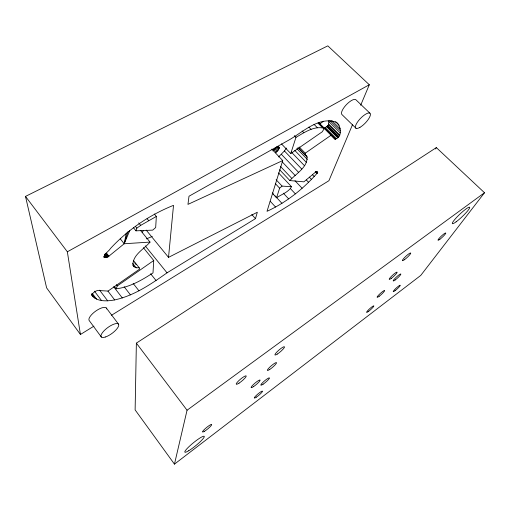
<?xml version="1.0" encoding="UTF-8"?>
<svg xmlns="http://www.w3.org/2000/svg" width="510" height="510" viewBox="0 0 510 510"><rect width="100%" height="100%" fill="white"/><g stroke="black" fill="none" stroke-linecap="round" stroke-linejoin="round"><path stroke-width="0.76" d="M319.279 122.406L319.802 123.904L324.239 128.15L327.082 126.372L328.459 124.791L328.982 120.347M136.368 343.134L135.124 409.906L174.458 464.145L420.75 275.419L484.5 192.742L436.343 147.6L136.368 343.134L187.055 410.225L174.458 464.145M279.697 169.779L289.878 180.572C295.908 173.591 309.302 166.381 306.663 155.614L304.974 154.868L297.885 147.556M318.756 122.834L335.089 139.217C342.35 137.241 341.439 126.416 336.645 122.394C319.553 115.808 302.921 132.058 289.132 139.912L189 196.235L187.954 204.389L282.731 160.567L271.824 149.105M143.399 247.701L153.733 260.514L153 272.914C141.805 280.194 129.655 287.257 116.165 288.787L114.227 286.269M154.313 214.002L156.34 216.444L155.684 227.556L152.681 230.125L135.985 230.839L133.518 227.791M133.403 260.463L139.204 267.776L139.657 269.082L108.018 291.082L97.894 290.477C95.459 290.776 93.145 292.708 91.762 294.729L91.825 295.303C97.168 302.028 107.1 301.282 114.673 299.931C134.162 295.673 150.992 284.159 167.031 272.831L255.478 218.65L257.32 212.249L168.517 257.365L173.515 205.345C149.8 214.837 128.189 229.462 110.772 248.16C108.872 251.328 104.422 253.495 103.81 257.301L104.875 257.595L107.954 256.925L124.198 243.748L129.763 230.552M304.974 154.868L305.248 153.191L331.13 135.207L335.089 139.217M126.308 233.013L124.198 243.748L150.029 242.091L140.499 230.38M275.425 152.783C277.147 151.445 279.263 149.685 279.27 147.333L278.562 146.74L276.139 147.607L272.901 150.928M282.731 160.567L267.017 211.312C286.359 202.413 303.412 188.898 317.386 172.922C318.75 171.296 315.798 171.436 315.212 172.405L303.89 181.84L289.878 180.572M127.965 231.68L124.198 243.748L120.271 238.814M135.985 230.839L136.827 228.155L140.715 225.35L156.34 216.444M276.548 197.772L279.62 188.203L282.075 186.093L291.529 186.73C288.475 192.264 281.565 194.329 276.548 197.772L272.225 193.099M290.764 153.555L295.972 137.343C304.342 132.568 314.236 125.454 324.296 128.361L322.307 131.752L290.764 153.555L281.45 143.871M116.165 288.787L117.268 285.938L153.733 260.514M352.659 124.312L328.912 180.712L111.499 315.263M360.672 105.264L369.31 84.756L327.815 45.855L25.5 196.407L46.614 287.863L80.433 334.49L93.942 326.132M435.521 148.965L436.343 147.6M278.568 156.946L284.421 150.96L286.499 148.053M150.029 242.091C144.018 249.173 132.9 254.484 132.855 265.066L134.047 266.775L136.119 267.756L139.204 267.776M142.182 232.19L143.673 230.431M187.055 410.225L484.5 192.742M319.802 123.904L323.671 121.227M80.433 334.49L67.346 251.787L369.31 84.756M146.427 238.865L152.305 236.417M369.909 113.175L355.789 99.667A10.187 3.564 -46.6 0 0 345.907 105.187A10.187 3.564 -46.6 0 0 342.133 114.737L355.999 128.271M335.631 121.814L339.029 125.167M331.666 120.462L340.176 128.858M330.11 120.755L340.259 130.783M328.982 121.756L340.195 132.855M328.727 124.083L339.864 135.131M328.459 124.791L339.577 135.832M327.79 125.651L338.895 136.686M327.49 125.983L338.595 137.018M327.082 126.372L338.181 137.407M326.604 126.722L337.703 137.77M325.31 127.621L336.409 138.675M324.538 128.061L335.631 139.128M324.239 128.15L335.344 139.224M317.985 123.152L322.441 127.602M314.013 124.344L317.386 127.723M308.875 127.124L311.087 129.355M302.137 130.974L303.807 132.664M294.308 135.641L295.972 137.343M299.223 146.988L305.248 153.191M298.745 148.333L307.377 157.227M296.82 148.576L307.32 159.413M316.538 171.373L317.628 172.501M316.296 171.787L317.386 172.922M315.537 171.551L317.175 173.247M294.748 150.373L306.28 162.307M315.225 171.947L316.863 173.642M291.28 152.012L304.381 165.61M312.56 174.834L314.192 176.53M284.421 150.96L301.792 169.078M309.296 177.129L311.457 179.386M278.231 146.772L279.301 147.894M276.93 146.44L279.072 148.678M276.497 147.262L278.632 149.5M306.395 180.024L308.556 182.28M275.298 147.658L277.963 150.45M281.412 154.339L298.707 172.463M274.571 148.474L277.236 151.266M273.64 149.328L276.305 152.12M282.317 162.001L295.258 175.619M294.997 180.75L302.105 188.26M280.455 166.413L291.765 178.366M278.524 172.896L291.529 186.73M290.47 188.662L295.373 193.883M276.127 179.724L282.075 186.093M275.304 183.568L279.62 188.203M283.343 193.188L288.666 198.906M272.372 192.984L273.436 194.131M275.037 195.859L281.953 203.35M270.198 201.214L275.527 207.028M251.761 214.506L255.478 218.65M147.097 218.701L148.589 220.511M146.179 230.061L168.517 257.365M138.726 222.915L140.715 225.35M135.335 226.325L136.827 228.155M145.242 245.903L167.031 272.831M150.641 273.762L156.073 280.557M134.704 262.841L136.189 264.715M132.721 263.466L136.119 267.756M133.072 265.538L134.047 266.775M133.155 283.407L138.962 290.834M106.52 253.138L108.949 256.249M106.016 253.425L108.445 256.536M105.525 253.808L107.954 256.925M104.85 254.088L107.278 257.212M104.83 254.904L106.775 257.403M104.48 254.898L106.424 257.403M103.9 256.339L104.875 257.595M124.128 286.722L130.439 294.869M116.293 284.676L117.268 285.938M113.692 286.748L122.304 297.961M107.929 291.082L114.673 299.931M99.597 290.171L107.706 300.874M25.5 196.407L67.346 251.787M94.446 291.172L101.541 300.581M106.329 307.989L118.428 324.048M92.38 293.575L96.556 299.128M91.539 293.734L94.796 298.076M91.762 294.958L93.171 296.833M101.356 337.046L89.352 320.758A10.633 3.85 -35.8 0 1 96.218 310.743A10.633 3.85 -35.8 0 1 106.711 308.945M395.275 279.907A5.17 0.746 -42.4 0 0 400.854 274.055A5.17 0.746 -42.4 0 0 394.899 278.511A5.17 0.746 -42.4 0 0 395.275 279.907M253.54 386.606A5.865 0.956 -40.2 0 0 260.119 380.128A5.865 0.956 -40.2 0 0 253.138 384.789A5.865 0.956 -40.2 0 0 253.54 386.606M277.338 354.055A6.267 1.109 -40.7 0 0 284.51 346.953A6.267 1.109 -40.7 0 0 277.262 351.613A6.267 1.109 -40.7 0 0 277.338 354.055M256.473 397.086A5.38 0.803 -40.2 0 0 262.503 391.202A5.38 0.803 -40.2 0 0 256.135 395.569A5.38 0.803 -40.2 0 0 256.473 397.086M204.338 431.371A5.903 0.918 -39.4 0 0 211.682 424.785A5.903 0.918 -39.4 0 0 205.345 428.547A5.903 0.918 -39.4 0 0 204.338 431.371M263.096 384.202A5.629 0.886 -40.3 0 0 269.452 377.967A5.629 0.886 -40.3 0 0 262.828 382.43A5.629 0.886 -40.3 0 0 263.096 384.202M239.024 383.15A6.49 1.16 -39.9 0 0 246.228 375.985A6.49 1.16 -39.9 0 0 238.368 381.085A6.49 1.16 -39.9 0 0 239.024 383.15M188.783 450.7A12.463 1.855 -39.2 0 0 204.236 436.892A12.463 1.855 -39.2 0 0 190.702 445.083A12.463 1.855 -39.2 0 0 188.783 450.7M105.532 336.97A10.742 3.608 -36.3 0 0 118.766 324.953A10.742 3.608 -36.3 0 0 105.264 329.607A10.742 3.608 -36.3 0 0 105.532 336.97M269.752 369.444A5.954 0.994 -40.5 0 0 276.522 362.776A5.954 0.994 -40.5 0 0 269.567 367.353A5.954 0.994 -40.5 0 0 269.752 369.444M395.116 290.636A4.762 0.637 -42.3 0 0 400.261 285.307A4.762 0.637 -42.3 0 0 394.765 289.476A4.762 0.637 -42.3 0 0 395.116 290.636M391.387 278.281A5.355 0.803 -42.4 0 0 397.137 272.206A5.355 0.803 -42.4 0 0 390.947 276.809A5.355 0.803 -42.4 0 0 391.387 278.281M368.755 311.215A4.845 0.663 -41.9 0 0 373.836 305.898A4.845 0.663 -41.9 0 0 368.08 310.271A4.845 0.663 -41.9 0 0 368.755 311.215M379.255 296.202A5.068 0.727 -42.1 0 0 384.629 290.547A5.068 0.727 -42.1 0 0 378.681 295.029A5.068 0.727 -42.1 0 0 379.255 296.202M359.92 127.385A10.283 3.334 -46.1 0 0 370.387 113.934A10.283 3.334 -46.1 0 0 358.441 120.774A10.283 3.334 -46.1 0 0 359.92 127.385M439.856 239.305A5.285 0.746 -43.1 0 0 445.785 233.121A5.285 0.746 -43.1 0 0 440.041 237.379A5.285 0.746 -43.1 0 0 439.856 239.305M404.596 259.609A5.642 0.88 -42.8 0 0 410.735 253.094A5.642 0.88 -42.8 0 0 404.322 257.805A5.642 0.88 -42.8 0 0 404.596 259.609M456.112 221.831A11.902 1.708 -43.5 0 0 469.691 207.685A11.902 1.708 -43.5 0 0 457.189 216.82A11.902 1.708 -43.5 0 0 456.112 221.831"/></g></svg>
